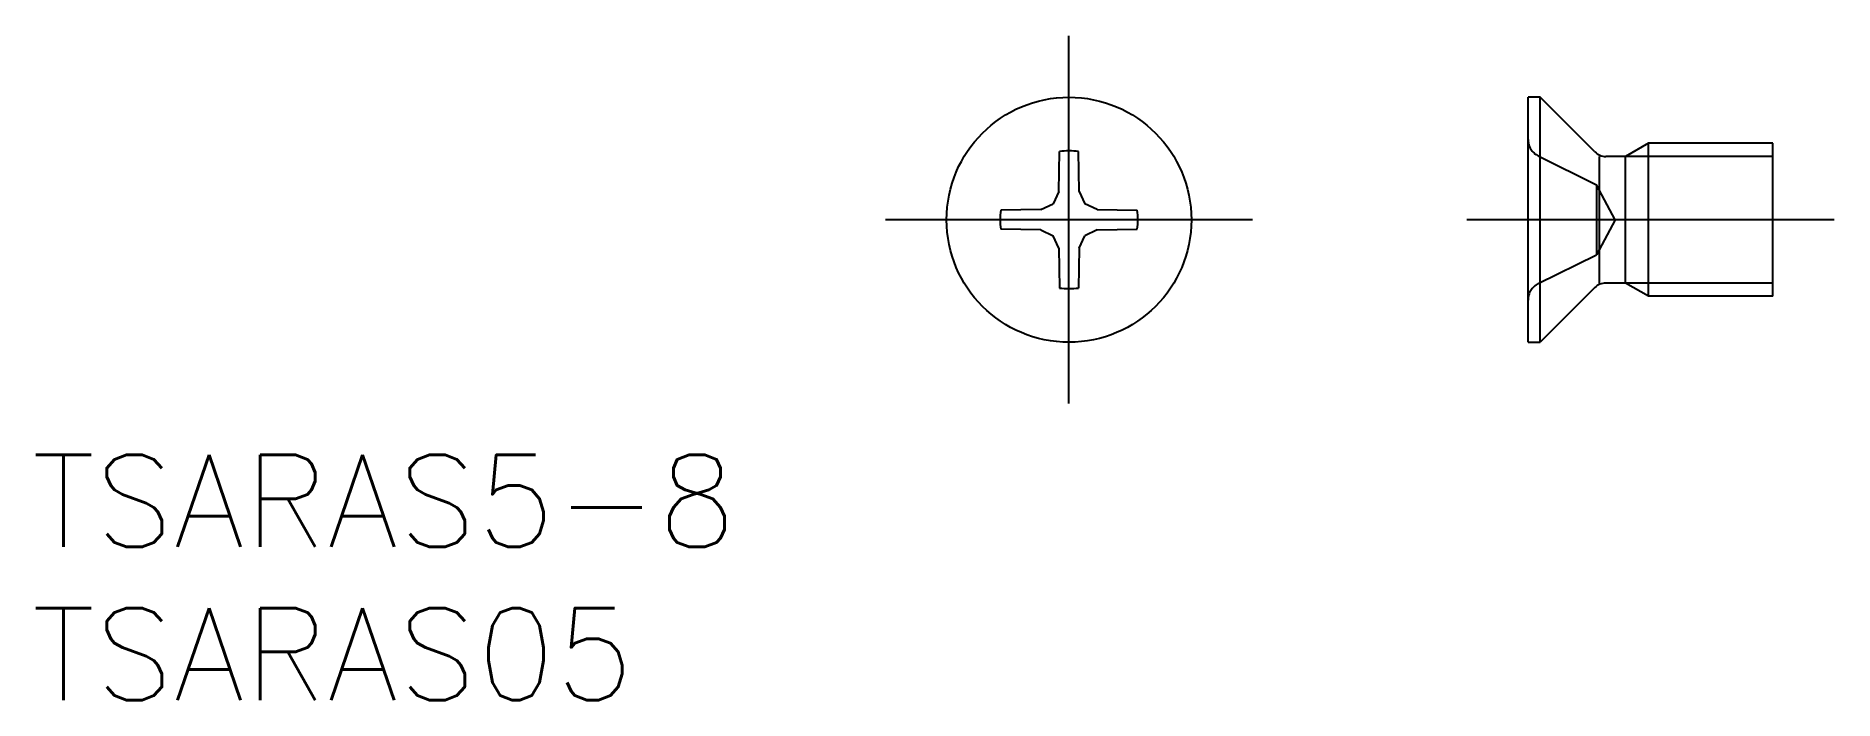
# Model space of a CAD drawing. Extents: x -33.8 to 25, y -15.7 to 6.
import ezdxf

# ---------------------------------------------------------------- set-up
doc = ezdxf.new("R2010")
doc.units = 0
doc.linetypes.add('CENTER', pattern=[50.8, 31.75, -6.35, 6.35, -6.35])
doc.linetypes.add('DASHED', pattern=[19.05, 12.7, -6.35])
doc.layers.get('0').update_dxf_attribs({"linetype": 'CONTINUOUS'})
doc.layers.add('CENTER', color=1, linetype='CENTER')
doc.styles.get("Standard").update_dxf_attribs({"font": 'txt.shx', "height": 3, "bigfont": 'bigfont.shx'})

msp = doc.modelspace()

# ---------------------------------------------------------------- linework, layer by layer
at = {"color": 7, "linetype": 'CONTINUOUS'}
for p, q in [((15, -4), (15, 4)), ((15.4, 4), (15, 4)), ((15.4, -4), (15.4, 4)), ((17.187, 2.213), (15.4, 4)), ((18.933, 2.5), (18.183, 2.067)), ((18.933, -2.5), (18.933, 2.5)), ((23, 2.5), (18.933, 2.5)), ((23, -2.5), (23, 2.5)), ((-0.331, 0.925), (-0.308, 2.229)), ((0.331, 0.925), (0.308, 2.229)), ((17.333, -2.067), (17.333, 2.067)), ((18.183, 2.067), (17.54, 2.067)), ((18.183, -2.067), (18.183, 2.067)), ((-0.331, 0.925), (-0.52, 0.52)), ((0.331, 0.925), (0.52, 0.52)), ((-0.925, 0.331), (-2.229, 0.308)), ((-0.925, 0.331), (-0.52, 0.52)), ((0.925, 0.331), (0.52, 0.52)), ((0.925, 0.331), (2.229, 0.308)), ((-0.925, -0.331), (-2.229, -0.308)), ((-0.925, -0.331), (-0.52, -0.52)), ((-0.331, -0.925), (-0.52, -0.52)), ((0.331, -0.925), (0.52, -0.52)), ((0.925, -0.331), (0.52, -0.52)), ((0.925, -0.331), (2.229, -0.308)), ((-0.331, -0.925), (-0.308, -2.229)), ((0.331, -0.925), (0.308, -2.229)), ((17.187, -2.213), (15.4, -4)), ((18.183, -2.067), (17.54, -2.067)), ((18.933, -2.5), (18.183, -2.067)), ((23, -2.5), (18.933, -2.5)), ((15, -4), (15.4, -4))]:
    msp.add_line(p, q, dxfattribs=at)
at = {"color": 3, "linetype": 'DASHED'}
for p, q in [((15.334, 2.085), (17.236, 1.145)), ((17.845, 0), (17.236, 1.145)), ((17.236, 1.145), (17.236, -1.145)), ((17.845, 0), (17.236, -1.145)), ((15.334, -2.085), (17.236, -1.145))]:
    msp.add_line(p, q, dxfattribs=at)
at = {"color": 3, "linetype": 'CONTINUOUS'}
for p, q in [((23, 2.067), (18.183, 2.067)), ((23, -2.067), (18.183, -2.067))]:
    msp.add_line(p, q, dxfattribs=at)
at = {"color": 7, "linetype": 'CONTINUOUS'}
msp.add_circle((0, 0), 4, dxfattribs=at)
at = {"color": 3, "linetype": 'DASHED'}
for centre, start, end in [((15.6, 2.623), 180, 243.7), ((15.6, -2.623), 116.3, 180)]:
    msp.add_arc(centre, 0.6, start, end, dxfattribs=at)
at = {"color": 7, "linetype": 'CONTINUOUS'}
for centre, radius, start, end in [((0, 0), 2.25, 82.13032, 97.86968), ((17.54, 2.567), 0.5, 225, 270), ((0, 0), 2.25, 172.13032, 187.86968), ((0, 0), 2.25, 352.13032, 7.86968), ((0, 0), 2.25, 262.13032, 277.86968), ((17.54, -2.567), 0.5, 90, 135)]:
    msp.add_arc(centre, radius, start, end, dxfattribs=at)
at = {"layer": 'CENTER', "color": 1, "linetype": 'CENTER'}
for p, q in [((0, -6), (0, 6)), ((6, 0), (-6, 0)), ((25, 0), (13, 0))]:
    msp.add_line(p, q, dxfattribs=at)

# ---------------------------------------------------------------- texts
at = {"color": 7, "linetype": 'CONTINUOUS'}
for s, p in [('TSARAS5-8', (-33.886, -10.681)), ('TSARAS05', (-33.886, -15.681))]:
    msp.add_text(s, height=3, dxfattribs=at).set_placement(p)

doc.saveas('drawing.dxf')
